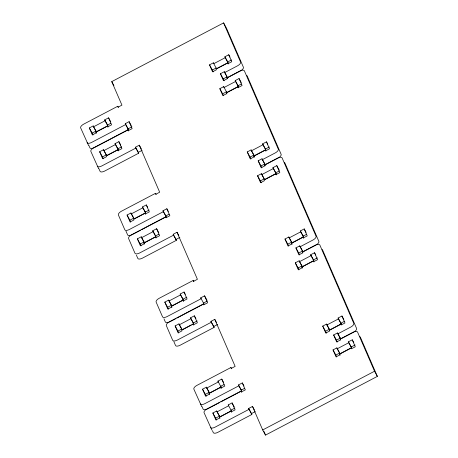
<?xml version="1.0" encoding="UTF-8"?>
<svg xmlns="http://www.w3.org/2000/svg" width="458" height="458" viewBox="0 0 458 458"><rect width="100%" height="100%" fill="white"/><g stroke="black" fill="none" stroke-linecap="round" stroke-linejoin="round"><path stroke-width="0.69" d="M88.48 145.249L80.654 127.874A4.351 1.895 -28.7 0 1 83.745 124.112L117.717 106.279L118.095 107.149L121.937 105.128L111.752 81.616L223.596 22.9L226.418 28.047L243.398 67.234A4.345 1.889 -28.7 0 1 240.307 70.996L227.489 77.728L224.288 71.706L220.447 73.727L223.464 80.694L227.311 78.673L226.933 77.803L239.752 71.076A4.345 1.889 -28.7 0 1 244.354 70.795L278.309 149.171A4.345 1.889 -28.7 0 1 275.218 152.932L262.4 159.659L265.222 164.811L278.04 158.079A4.345 1.889 -28.7 0 0 281.132 154.317L247.171 75.942A4.345 1.889 -28.7 0 0 246.622 75.444M107.991 127.106L107.367 125.967L95.825 132.018L96.203 132.894L92.361 134.91L89.339 127.942L93.186 125.927L96.38 131.944L107.922 125.887L104.722 119.87L108.569 117.849L110.762 121.857M228.17 64.017L227.546 62.872L216.004 68.929L216.382 69.799L212.541 71.82L209.518 64.853L213.365 62.832L216.56 68.855L228.095 62.798L224.901 56.775L228.748 54.76L230.002 57.044M96.38 131.944L93.564 126.797L105.1 120.74L104.722 119.87M224.901 56.775L225.279 57.651L213.743 63.702L213.365 62.832M92.98 134.996L92.161 133.095L96.003 131.074M107.544 125.017L110.836 123.288M213.159 71.9L212.34 70L216.182 67.984M227.723 61.927L231.565 59.906M88.772 145.249L89.888 147.825A4.351 1.895 -28.7 0 0 94.491 147.545L128.458 129.711L125.263 123.694L129.11 121.673L131.257 125.601M125.641 124.565L91.669 142.398A4.351 1.895 -28.7 0 1 87.066 142.678M224.666 72.576L237.484 65.849A4.345 1.889 -28.7 0 0 240.582 62.088L223.596 22.9M128.458 129.711L128.08 128.841L131.927 126.826M224.088 80.774L223.264 78.873L227.111 76.858L227.489 77.728M128.578 131.017L127.902 129.791L93.936 147.625A4.351 1.895 -28.7 0 0 90.844 151.386L98.665 168.762M118.307 150.911L117.677 149.766L106.142 155.823L106.519 156.693L102.672 158.714L99.655 151.747L103.502 149.726L106.697 155.749L103.502 149.726M107.304 155.428L118.233 149.692L115.038 143.669L118.885 141.654L120.763 145.083M238.486 87.822L237.857 86.677L226.321 92.734L226.699 93.604L222.851 95.625L219.834 88.657L223.681 86.636L226.876 92.653L238.412 86.602L235.217 80.579L239.059 78.558L241.251 82.566M103.88 150.602L115.416 144.545M235.217 80.579L235.595 81.45L224.054 87.507L223.681 86.636M103.296 158.794L102.472 156.894L106.319 154.878M118.233 149.692L117.855 148.821L121.702 146.8M223.475 95.705L222.651 93.804L226.498 91.783L226.876 92.653M238.034 85.726L241.332 83.997M98.962 168.762L100.079 171.338A4.351 1.895 -28.7 0 0 104.676 171.057L138.648 153.224L135.453 147.207L139.295 145.186L141.442 149.113M135.831 148.077L101.859 165.911A4.351 1.895 -28.7 0 1 97.256 166.191M138.648 153.224L138.27 152.354L142.117 150.339M156.121 194.587L155.451 193.362L121.479 211.195A4.351 1.895 -28.7 0 0 118.387 214.957L124.805 229.761A4.351 1.895 -28.7 0 0 129.402 229.481L163.374 211.648L162.996 210.777L166.844 208.756L168.321 211.459M145.724 214.189L145.1 213.05L133.564 219.107L133.936 219.977L130.095 221.993L127.072 215.025L130.919 213.01L133.742 218.157L129.895 220.178L130.719 222.078M130.919 213.01L134.114 219.027L145.655 212.97L142.455 206.953L146.302 204.932L147.556 207.222M265.903 151.1L265.279 149.955L253.738 156.012L254.116 156.882L250.274 158.903L247.251 151.936L251.099 149.915L254.293 155.938L265.835 149.881L262.634 143.864L266.482 141.843L267.735 144.133M131.297 213.88L142.833 207.823M254.293 155.938L251.476 150.791L263.012 144.734L262.634 143.864M145.655 212.97L145.278 212.1L149.119 210.085M250.892 158.983L250.074 157.083L253.915 155.067M265.457 149.01L269.298 146.989M315.161 245.482L302.956 251.894L300.139 246.748L312.957 240.015A4.345 1.889 -28.7 0 0 316.049 236.254L282.088 157.878A4.345 1.889 -28.7 0 0 277.485 158.159L264.667 164.886L265.045 165.756L261.197 167.777L258.18 160.81L262.022 158.789L265.222 164.811M141.659 229.676L166.191 216.8L165.813 215.924L169.111 214.195M261.821 167.857L260.997 165.956L264.844 163.941M166.111 217.733L165.641 216.874L131.669 234.708A4.351 1.895 -28.7 0 0 128.578 238.469L134.99 253.274A4.351 1.895 -28.7 0 0 139.593 252.993L173.565 235.16L173.187 234.29L177.028 232.269L178.843 235.584M132.225 234.633L140.4 230.34M156.041 237.994L155.411 236.849L143.875 242.906L144.253 243.776L140.406 245.797L137.389 238.83L141.236 236.815L144.43 242.832L155.966 236.775L152.772 230.758L156.619 228.737L158.811 232.738M276.22 174.904L275.59 173.759L264.054 179.817L264.432 180.687L260.585 182.708L257.568 175.74L261.415 173.719L264.232 178.872L260.384 180.887L261.209 182.788M261.415 173.719L264.61 179.742L276.145 173.685L272.951 167.662L276.798 165.647L279.3 170.221M144.43 242.832L141.614 237.685L153.149 231.628L152.772 230.758M261.793 174.59L273.329 168.533M141.03 245.877L140.205 243.977L144.052 241.961M155.588 235.904L158.886 234.175M276.145 173.685L275.768 172.815L279.065 171.08M136.415 255.203L137.812 258.421A4.351 1.895 -28.7 0 0 142.409 258.146L176.382 240.313L176.004 239.437L179.851 237.421M193.854 281.67L193.184 280.445L159.212 298.278A4.351 1.895 -28.7 0 0 156.121 302.04L162.538 316.844A4.351 1.895 -28.7 0 0 167.136 316.564L201.108 298.731L200.73 297.86L204.577 295.845L206.924 300.133M183.458 301.278L182.834 300.133L171.298 306.19L171.676 307.06L167.828 309.076L164.811 302.114L168.653 300.093L171.853 306.11L183.389 300.053L180.189 294.036L184.036 292.015L185.29 294.305M303.637 238.183L303.013 237.038L291.477 243.095L291.849 243.971L288.008 245.986L284.985 239.019L288.832 237.004L292.027 243.021L303.568 236.963L300.368 230.946L304.215 228.926L306.093 232.361M171.853 306.11L169.031 300.963L180.566 294.906L180.189 294.036M292.027 243.021L289.21 237.874L300.746 231.817L300.368 230.946M168.452 309.161L167.628 307.261L171.475 305.24M183.011 299.183L186.858 297.168M288.632 246.066L287.807 244.171L291.654 242.15M303.19 236.093L306.488 234.364M212.443 430.657L213.279 432.587A4.351 1.895 -28.7 0 0 217.882 432.312L251.848 414.479L248.654 408.456L252.501 406.441L262.686 429.953L265.508 435.1L377.352 376.384L374.535 371.232L357.555 332.044A4.345 1.889 -28.7 0 0 352.952 332.325L340.134 339.052L340.512 339.922L336.664 341.943L333.647 334.975L337.494 332.96L340.689 338.977L337.872 333.83L350.691 327.098A4.345 1.889 -28.7 0 0 353.782 323.337L319.821 244.961A4.345 1.889 -28.7 0 0 315.219 245.242L302.4 251.969L302.778 252.839L298.931 254.86L295.914 247.893L299.761 245.872L302.956 251.894M207.394 300.992L203.552 303.013L203.93 303.883L176.88 318.081M299.555 254.94L298.731 253.039L302.578 251.024M203.844 304.816L203.375 303.957L169.403 321.791A4.351 1.895 -28.7 0 0 166.311 325.552L172.723 340.357A4.351 1.895 -28.7 0 0 177.326 340.076L211.298 322.243L210.92 321.373L214.768 319.358L216.445 322.421M169.958 321.716L175.62 318.745M193.774 325.077L193.144 323.932L181.608 329.989L181.986 330.865L178.139 332.88L175.122 325.913L178.969 323.898L181.786 329.044L177.939 331.065L178.763 332.96M192.486 324.493L193.7 323.858L190.505 317.841L194.352 315.82L195.915 318.682M313.953 261.987L313.324 260.842L301.788 266.899L302.165 267.77L298.318 269.791L295.301 262.823L299.148 260.802L302.343 266.825L313.879 260.768L310.684 254.745L314.531 252.73L315.785 255.014M191.272 325.134L182.164 329.915L179.347 324.768L190.883 318.711M302.343 266.825L299.526 261.673L311.062 255.616L310.684 254.745M193.7 323.858L193.322 322.987L197.169 320.966M298.942 269.871L298.118 267.97L301.965 265.955M313.501 259.898L317.348 257.877M173.874 341.645L175.546 345.504A4.351 1.895 -28.7 0 0 180.143 345.229L214.115 327.396L213.737 326.525L217.584 324.504M231.588 368.753L230.918 367.528L196.946 385.361A4.351 1.895 -28.7 0 0 193.854 389.123L201.68 406.504M221.191 388.361L220.567 387.216L209.031 393.273L209.409 394.143L205.562 396.164L202.545 389.197L206.386 387.176L209.587 393.193L221.122 387.142L220.745 386.266L224.042 384.537M209.587 393.193L206.764 388.046L218.306 381.989L217.928 381.119L221.769 379.098L223.653 382.533M341.949 316.009L344.971 322.976L341.124 324.997L340.746 324.127L329.21 330.184L329.588 331.054L325.741 333.069L322.724 326.102L326.565 324.087L329.766 330.103L341.302 324.046L338.107 318.029L341.949 316.009L343.832 319.444M329.766 330.103L326.943 324.957L338.479 318.9L338.107 318.029M206.186 396.244L205.361 394.344L209.209 392.323M326.365 333.155L325.541 331.254L329.388 329.233M340.924 323.176L344.771 321.155M220.899 401.861L241.664 390.966L238.463 384.943L242.311 382.928L243.988 385.991M238.841 385.813L204.875 403.653A4.351 1.895 -28.7 0 1 200.272 403.927M241.664 390.966L241.286 390.096L244.583 388.361M337.288 342.023L336.464 340.128L340.311 338.107M241.778 392.266L241.108 391.04L207.136 408.874A4.351 1.895 -28.7 0 0 204.045 412.635L211.871 430.016M219.645 402.525L207.692 408.799A4.351 1.895 -28.7 0 1 203.089 409.074L201.972 406.504M341.302 338.657L353.507 332.25A4.345 1.889 -28.7 0 0 356.599 328.483L322.638 250.114M231.508 412.16L230.884 411.021L219.342 417.078L219.72 417.948L215.878 419.963L212.856 412.996L216.703 410.981L219.897 416.998L231.433 410.94L231.061 410.07L234.902 408.049M219.897 416.998L217.081 411.851L228.616 405.794L228.239 404.924L232.086 402.903L234.278 406.91M352.265 339.813L355.282 346.78L351.435 348.796L351.057 347.925L339.521 353.982L339.899 354.853L336.052 356.874L333.035 349.906L336.882 347.885L340.076 353.908L351.612 347.851L348.418 341.828L352.265 339.813L353.828 342.67M340.076 353.908L337.26 348.761L348.796 342.704L348.418 341.828M216.497 420.049L215.678 418.148L219.519 416.127M336.676 356.954L335.851 355.053L339.699 353.038M351.234 346.981L355.082 344.96M249.032 409.326L215.06 427.165A4.351 1.895 -28.7 0 1 210.457 427.44M251.848 414.479L251.471 413.608L255.318 411.587M262.686 429.953L374.535 371.232M225.279 57.651L228.095 62.798M235.595 81.45L238.412 86.602M224.288 71.706L226.773 76.246M226.933 77.803L227.403 78.662M263.012 144.734L265.835 149.881M272.951 167.662L275.768 172.815M220.447 73.727L223.264 78.873M226.321 92.734L226.945 93.879M264.667 164.886L265.136 165.744M209.518 64.853L212.34 70M300.746 231.817L303.568 236.963M219.834 88.657L222.651 93.804M311.062 255.616L313.879 260.768M258.18 160.81L260.997 165.956M253.738 156.012L254.367 157.157M302.4 251.969L302.87 252.827M247.251 151.936L250.074 157.083M338.479 318.9L341.302 324.046M257.568 175.74L260.384 180.887M348.796 342.704L351.612 347.851M295.914 247.893L298.731 253.039M291.477 243.095L292.101 244.24M301.788 266.899L302.417 268.044M340.134 339.052L340.603 339.91M284.985 239.019L287.807 244.171M295.301 262.823L298.118 267.97M333.647 334.975L336.464 340.128M339.521 353.982L340.151 355.127M322.724 326.102L325.541 331.254M333.035 349.906L335.851 355.053M111.752 81.616L113.945 85.623M117.717 106.279L118.387 107.504M125.263 123.694L128.08 128.841M135.453 147.207L138.27 152.354M162.996 210.777L165.813 215.924M163.374 211.648L166.191 216.8M173.187 234.29L176.004 239.437M173.565 235.16L176.382 240.313M105.1 120.74L107.922 125.887M200.73 297.86L203.93 303.883M115.038 143.669L117.855 148.821M210.92 321.373L213.737 326.525M211.298 322.243L214.115 327.396M252.501 406.441L254.511 410.116M142.455 206.953L145.278 212.1M238.463 384.943L241.286 390.096M153.149 231.628L155.966 236.775M248.654 408.456L251.471 413.608M95.825 132.018L96.455 133.163M89.339 127.942L92.161 133.095M180.566 294.906L183.389 300.053M99.655 151.747L102.472 156.894M190.505 317.841L193.322 322.987M143.875 242.906L144.505 244.051M127.072 215.025L129.895 220.178M217.928 381.119L221.122 387.142M137.389 238.83L140.205 243.977M228.239 404.924L231.433 410.94M171.298 306.19L171.922 307.335M164.811 302.114L167.628 307.261M175.122 325.913L177.939 331.065M209.031 393.273L209.655 394.418M219.342 417.078L219.972 418.217M202.545 389.197L205.361 394.344M212.856 412.996L215.678 418.148M377.352 376.384L360.372 337.197A4.345 1.889 -28.7 0 0 359.828 336.693M228.748 54.76L231.765 61.727L227.918 63.742L227.546 62.872M239.059 78.558L242.082 85.526L238.234 87.547L237.857 86.677M266.482 141.843L269.499 148.81L265.657 150.825L265.279 149.955M276.798 165.647L279.815 172.609L275.968 174.63L275.59 173.759M304.215 228.926L307.232 235.893L303.391 237.914L303.013 237.038M314.531 252.73L317.549 259.697L313.701 261.713L313.324 260.842M262.022 158.789L262.4 159.659M299.761 245.872L300.139 246.748M337.494 332.96L337.872 333.83M251.099 149.915L251.476 150.791M288.832 237.004L289.21 237.874M299.148 260.802L299.526 261.673M326.565 324.087L326.943 324.957M336.882 347.885L337.26 348.761M263.808 431.178L265.508 435.1M129.11 121.673L132.127 128.641L128.28 130.662L127.902 129.791M139.295 145.186L159.676 192.211L155.829 194.232L155.451 193.362M166.844 208.756L169.861 215.724L166.014 217.745L165.641 216.874M177.028 232.269L197.409 279.294L193.562 281.315L193.184 280.445M204.577 295.845L207.594 302.807L203.753 304.828L203.375 303.957M214.768 319.358L235.143 366.383L231.296 368.398L230.918 367.528M242.311 382.928L245.328 389.895L241.486 391.911L241.108 391.04M108.569 117.849L111.586 124.816L107.745 126.837L107.367 125.967M118.885 141.654L121.902 148.621L118.055 150.636L117.677 149.766M146.302 204.932L149.319 211.899L145.478 213.92L145.1 213.05M156.619 228.737L159.636 235.704L155.789 237.719L155.411 236.849M184.036 292.015L187.059 298.982L183.211 301.003L182.834 300.133M194.352 315.82L197.369 322.787L193.522 324.808L193.144 323.932M221.769 379.098L224.792 386.065L220.945 388.086L220.567 387.216M232.086 402.903L235.103 409.87L231.256 411.891L230.884 411.021M93.186 125.927L93.564 126.797M141.236 236.815L141.614 237.685M168.653 300.093L169.031 300.963M178.969 323.898L179.347 324.768M206.386 387.176L206.764 388.046M216.703 410.981L217.081 411.851M125.95 231.044L127.622 234.908A4.351 1.895 -28.7 0 0 131.738 234.868M163.964 318.774L165.355 321.991A4.351 1.895 -28.7 0 0 169.471 321.951M284.355 162.527A4.345 1.889 -28.7 0 1 284.905 163.025L318.865 241.406A4.345 1.889 -28.7 0 1 315.774 245.162M322.094 249.61A4.345 1.889 -28.7 0 1 322.638 250.108"/></g></svg>
